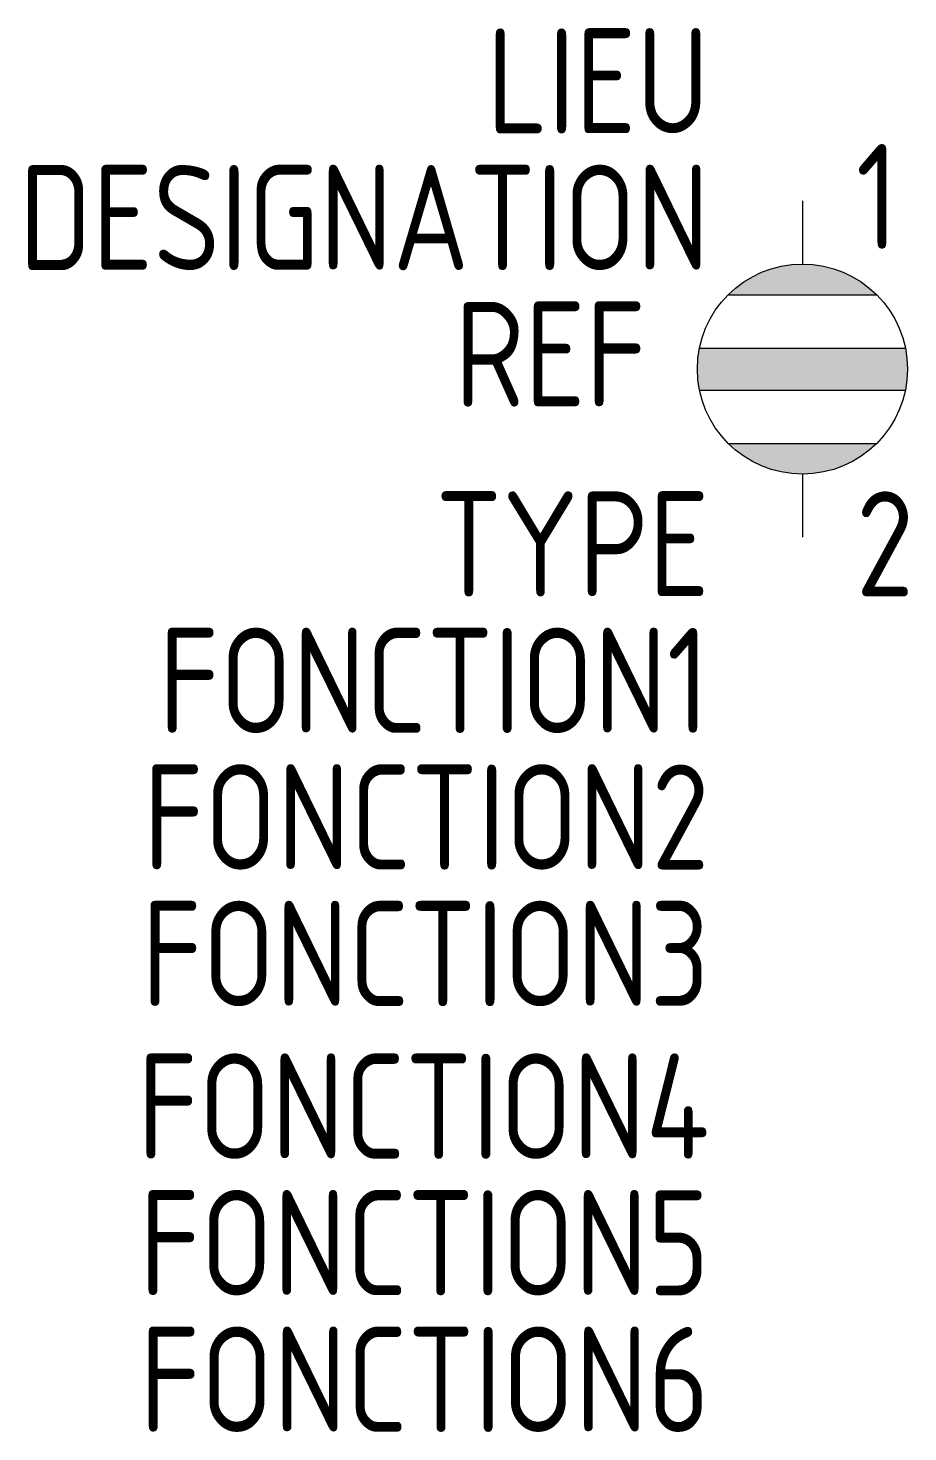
# Model space of a CAD drawing. Extents: x -1603.1 to -1582.1, y -908.9 to -875.5.
import ezdxf
from ezdxf.enums import TextEntityAlignment as Align

# ---------------------------------------------------------------- set-up
doc = ezdxf.new("R2010")
doc.units = 0
for name, color, linetype in [('SYMB_FIL', 3, 'CONTINUOUS'), ('SYMB_REF_CONTACT', 2, 'CONTINUOUS'), ('SYMB_TXT_CONTACT', 2, 'CONTINUOUS'), ('SYMB_TXT_NOM', 3, 'CONTINUOUS')]:
    doc.layers.add(name, color=color, linetype=linetype)
doc.styles.add('NET2_5', font='isocp.shx', dxfattribs={"width": 0.9, "height": 2.5})

msp = doc.modelspace()

# ---------------------------------------------------------------- hatches: boundary and pattern name
at = {"layer": 'SYMB_FIL'}
for points in [[(-1586.402, -881.826), (-1582.866, -881.826, 0.414214)], [(-1582.134, -883.593, 0.050382), (-1582.184, -883.093), (-1587.083, -883.093, 0.050382), (-1587.134, -883.593, 0.050382), (-1587.083, -884.093), (-1582.184, -884.093, 0.050382)], [(-1582.866, -885.361), (-1586.402, -885.361, 0.414214)]]:
    msp.add_hatch(color=256, dxfattribs=at).paths.add_polyline_path(points)

# ---------------------------------------------------------------- linework, layer by layer
for p, q in [((-1584.634, -879.593), (-1584.634, -881.093)), ((-1586.402, -881.826), (-1582.866, -881.826)), ((-1587.083, -883.093), (-1582.184, -883.093)), ((-1587.083, -884.093), (-1582.184, -884.093)), ((-1586.402, -885.361), (-1582.866, -885.361)), ((-1584.634, -886.093), (-1584.634, -887.593))]:
    msp.add_line(p, q, dxfattribs=at)
msp.add_circle((-1584.634, -883.593), 2.5, dxfattribs=at)

# ---------------------------------------------------------------- texts
at = {"layer": 'SYMB_REF_CONTACT', "style": 'NET2_5', "width": 0.9, "flags": 8}
msp.add_attdef('REF', text='', height=2.5, dxfattribs=at).set_placement((-1588.347, -884.487), align=Align.RIGHT)
at = {"layer": 'SYMB_TXT_CONTACT', "style": 'NET2_5', "width": 0.9, "flags": 8}
for tag, p, s in [('1', (-1583.359, -880.737), 'X1'), ('2', (-1583.359, -889.004), 'X2')]:
    msp.add_attdef(tag, p, s, height=2.5, dxfattribs=at)
at = {"layer": 'SYMB_TXT_NOM', "style": 'NET2_5', "width": 0.9, "flags": 8}
for tag, text, p in [('LIEU', '', (-1586.847, -877.987)), ('DESIGNATION', 'H?', (-1586.847, -881.237)), ('TYPE', '', (-1586.847, -889.004)), ('FONCTION1', '', (-1586.847, -892.254)), ('FONCTION2', '', (-1586.847, -895.504)), ('FONCTION3', '', (-1586.847, -898.754)), ('FONCTION4', '', (-1586.847, -902.386)), ('FONCTION5', '', (-1586.847, -905.636)), ('FONCTION6', '', (-1586.847, -908.886))]:
    msp.add_attdef(tag, text=text, height=2.5, dxfattribs=at).set_placement(p, align=Align.RIGHT)

doc.saveas('drawing.dxf')
